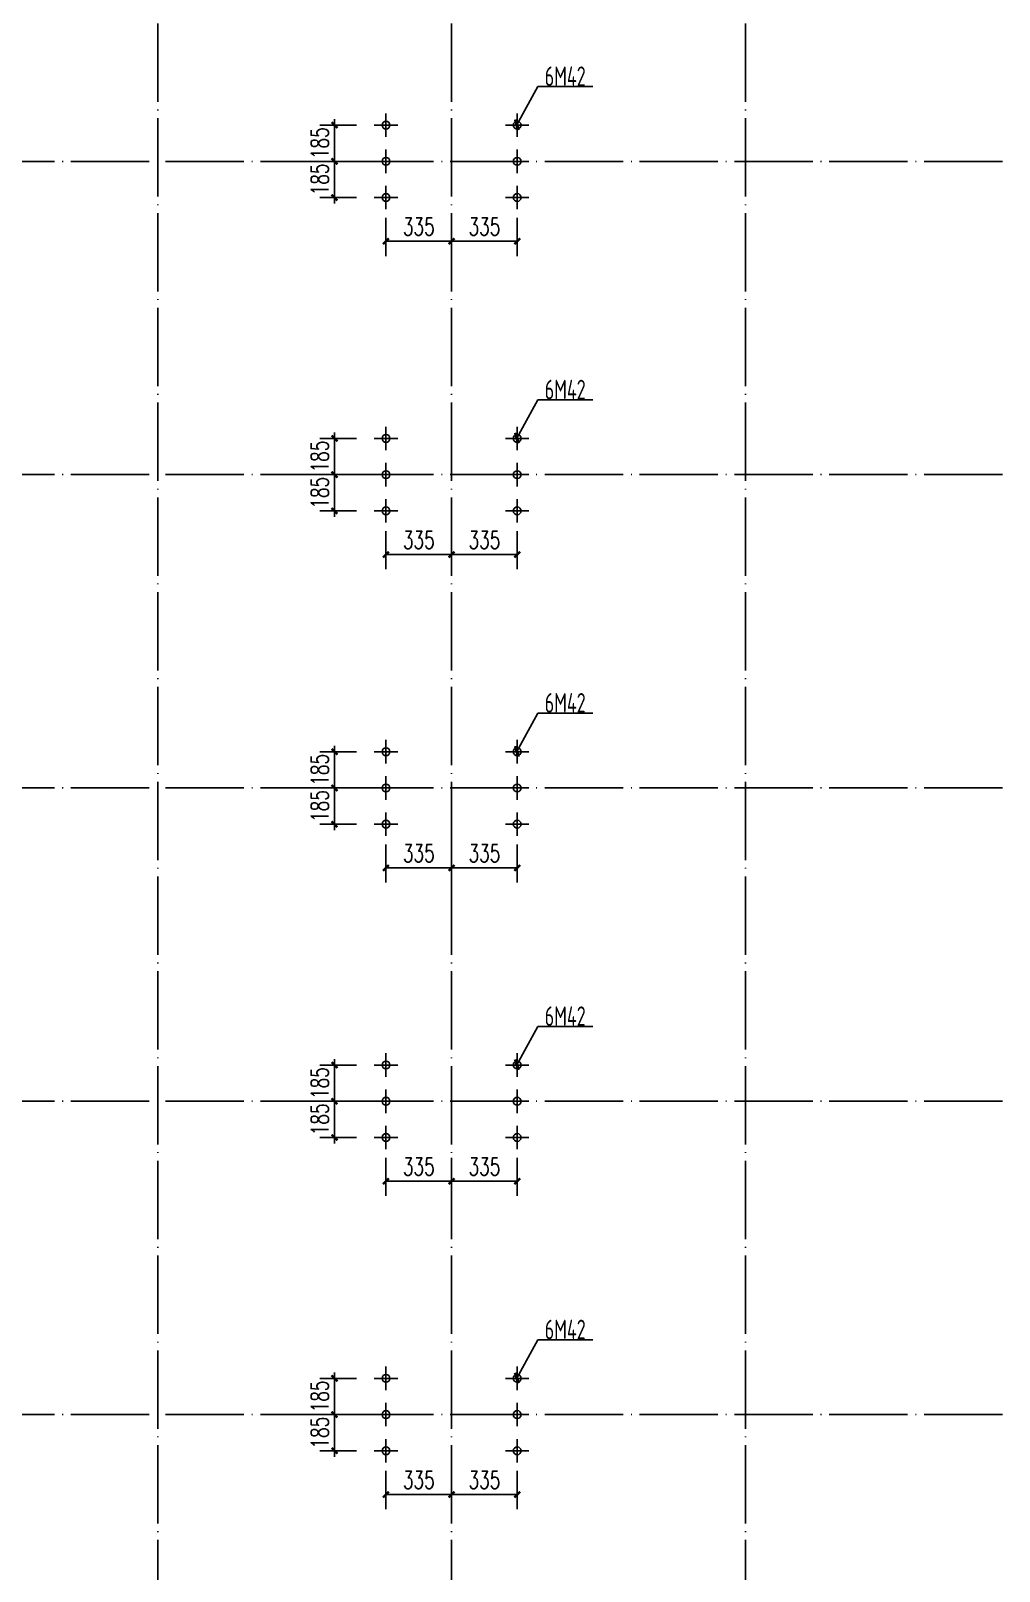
# Model space of a CAD drawing. Extents: x 14475413 to 15955882, y -732572 to -282951.
# Drawn here: x 15026928 to 15051649, y -540735 to -501403 of the extents above; entities that cross this region are included whole.
import ezdxf

# ---------------------------------------------------------------- set-up
doc = ezdxf.new("R2010")
doc.units = 0
doc.header["$LTSCALE"] = 1000
doc.header["$MEASUREMENT"] = 0
doc.linetypes.add('DOTE', pattern=[2.42, 2, -0.2, 0.02, -0.2])
for name, color, linetype in [('DOTE', 1, 'DOTE'), ('PUB_DIM', 3, 'Continuous'), ('中粗', 4, 'Continuous'), ('标注', 7, 'Continuous')]:
    doc.layers.add(name, color=color, linetype=linetype)
doc.styles.add('_TCH_DIM_T3', font='SIMPLEX', dxfattribs={"width": 0.705882, "bigfont": 'GBCBIG'})
doc.styles.get("Standard").update_dxf_attribs({"font": 'gbenor.shx', "bigfont": 'gbcbig.shx'})
doc.styles.add('TSSD_REIN', font='tssdeng.shx', dxfattribs={"width": 0.7, "bigfont": 'tssdchn.shx'})
doc.dimstyles.new('100', dxfattribs={"dimtxt": 250, "dimasz": 200, "dimexe": 250, "dimexo": 300, "dimgap": 150, "dimtad": 1, "dimdec": 0, "dimzin": 0, "dimdsep": 46, "dimtxsty": 'Standard', "dimblk": 'ARCHTICK', "dimcen": 0.09, "dimclrd": 256, "dimclre": 256, "dimclrt": 256, "dimadec": 0, "dimazin": 0, "dimtfac": 1, "dimtdec": 0, "dimtix": 1, "dimtmove": 2, "dimatfit": 3, "dimldrblk": 'ARCHTICK', "dimfxl": 0, "dimtolj": 1, "dimtzin": 0, "dimarcsym": 0})
doc.dimstyles.new('_TCH_ARCH&&150', dxfattribs={"dimtxt": 446.25, "dimasz": 150, "dimexe": 375, "dimexo": 450, "dimgap": 150, "dimtad": 1, "dimdec": 0, "dimzin": 0, "dimdsep": 46, "dimtxsty": '_TCH_DIM_T3', "dimblk": 'ARCHTICK', "dimcen": 0.09, "dimclrt": 7, "dimazin": 2, "dimtfac": 1, "dimtdec": 0, "dimtix": 1, "dimtmove": 2, "dimatfit": 3, "dimfxl": 0, "dimtolj": 1, "dimtzin": 0, "dimarcsym": 0})

# ---------------------------------------------------------------- blocks, each defined once
blk = doc.blocks.new('_ArchTick')
at = {"color": 0, "linetype": 'ByBlock', "const_width": 0.4}
blk.add_lwpolyline([(-0.5, -0.5), (0.5, 0.5)], dxfattribs=at)
blk = doc.blocks.new('*D1161')
at = {"layer": 'Defpoints', "color": 0}
for p in [(15034681, -503811), (15035695, -503811), (15035695, -504736)]:
    blk.add_point(p, dxfattribs=at)
at = {"layer": 'PUB_DIM', "color": 0, "lineweight": -2}
for p, q in [((15035245, -503811), (15034306, -503811)), ((15034681, -503811), (15034681, -503661)), ((15034681, -504736), (15034681, -503811)), ((15035245, -504736), (15034306, -504736)), ((15034681, -504736), (15034681, -504886))]:
    blk.add_line(p, q, dxfattribs=at)
at = {"layer": 'PUB_DIM', "color": 0, "lineweight": -2, "xscale": 150, "yscale": 150, "zscale": 150}
for p, rotation in [((15034681, -503811), 270), ((15034681, -504736), 90)]:
    blk.add_blockref('_ArchTick', p, dxfattribs=dict(at, rotation=rotation))
at = {"layer": 'PUB_DIM', "color": 7, "insert": (15034308, -504273), "char_height": 446.2, "attachment_point": 5, "rotation": 90, "style": '_TCH_DIM_T3'}
blk.add_mtext('\\A1;185', dxfattribs=at)
blk = doc.blocks.new('*D1162')
at = {"layer": 'Defpoints', "color": 0}
for p in [(15034681, -504736), (15035695, -504736), (15035695, -505661)]:
    blk.add_point(p, dxfattribs=at)
at = {"layer": 'PUB_DIM', "color": 0, "lineweight": -2}
for p, q in [((15034681, -504736), (15034681, -504586)), ((15035245, -504736), (15034306, -504736)), ((15034681, -505661), (15034681, -504736)), ((15035245, -505661), (15034306, -505661)), ((15034681, -505661), (15034681, -505811))]:
    blk.add_line(p, q, dxfattribs=at)
at = {"layer": 'PUB_DIM', "color": 0, "lineweight": -2, "xscale": 150, "yscale": 150, "zscale": 150}
for p, rotation in [((15034681, -504736), 270), ((15034681, -505661), 90)]:
    blk.add_blockref('_ArchTick', p, dxfattribs=dict(at, rotation=rotation))
at = {"layer": 'PUB_DIM', "color": 7, "insert": (15034308, -505198), "char_height": 446.2, "attachment_point": 5, "rotation": 90, "style": '_TCH_DIM_T3'}
blk.add_mtext('\\A1;185', dxfattribs=at)
blk = doc.blocks.new('*D1163')
at = {"layer": 'Defpoints', "color": 0}
for p in [(15035995, -505726), (15037670, -505726), (15037670, -506778)]:
    blk.add_point(p, dxfattribs=at)
at = {"layer": 'PUB_DIM', "color": 0, "lineweight": -2}
for p, q in [((15035995, -506176), (15035995, -507153)), ((15037670, -506176), (15037670, -507153)), ((15035995, -506778), (15037670, -506778))]:
    blk.add_line(p, q, dxfattribs=at)
at = {"layer": 'PUB_DIM', "color": 0, "lineweight": -2, "xscale": 150, "yscale": 150, "zscale": 150, "rotation": 180}
blk.add_blockref('_ArchTick', (15035995, -506778), dxfattribs=at)
at = {"layer": 'PUB_DIM', "color": 0, "lineweight": -2, "xscale": 150, "yscale": 150, "zscale": 150}
blk.add_blockref('_ArchTick', (15037670, -506778), dxfattribs=at)
at = {"layer": 'PUB_DIM', "color": 7, "insert": (15036833, -506405), "char_height": 446.2, "attachment_point": 5, "style": '_TCH_DIM_T3'}
blk.add_mtext('\\A1;335', dxfattribs=at)
blk = doc.blocks.new('*D1164')
at = {"layer": 'Defpoints', "color": 0}
for p in [(15037670, -505726), (15039345, -505726), (15039345, -506778)]:
    blk.add_point(p, dxfattribs=at)
at = {"layer": 'PUB_DIM', "color": 0, "lineweight": -2}
for p, q in [((15037670, -506176), (15037670, -507153)), ((15039345, -506176), (15039345, -507153)), ((15037670, -506778), (15039345, -506778))]:
    blk.add_line(p, q, dxfattribs=at)
at = {"layer": 'PUB_DIM', "color": 0, "lineweight": -2, "xscale": 150, "yscale": 150, "zscale": 150, "rotation": 180}
blk.add_blockref('_ArchTick', (15037670, -506778), dxfattribs=at)
at = {"layer": 'PUB_DIM', "color": 0, "lineweight": -2, "xscale": 150, "yscale": 150, "zscale": 150}
blk.add_blockref('_ArchTick', (15039345, -506778), dxfattribs=at)
at = {"layer": 'PUB_DIM', "color": 7, "insert": (15038508, -506405), "char_height": 446.2, "attachment_point": 5, "style": '_TCH_DIM_T3'}
blk.add_mtext('\\A1;335', dxfattribs=at)
blk = doc.blocks.new('*D1173')
at = {"layer": 'Defpoints', "color": 0}
for p in [(15034681, -511811), (15035695, -511811), (15035695, -512736)]:
    blk.add_point(p, dxfattribs=at)
at = {"layer": 'PUB_DIM', "color": 0, "lineweight": -2}
for p, q in [((15034681, -511811), (15034681, -511661)), ((15035245, -511811), (15034306, -511811)), ((15034681, -512736), (15034681, -511811)), ((15035245, -512736), (15034306, -512736)), ((15034681, -512736), (15034681, -512886))]:
    blk.add_line(p, q, dxfattribs=at)
at = {"layer": 'PUB_DIM', "color": 0, "lineweight": -2, "xscale": 150, "yscale": 150, "zscale": 150}
for p, rotation in [((15034681, -511811), 270), ((15034681, -512736), 90)]:
    blk.add_blockref('_ArchTick', p, dxfattribs=dict(at, rotation=rotation))
at = {"layer": 'PUB_DIM', "color": 7, "insert": (15034308, -512273), "char_height": 446.2, "attachment_point": 5, "rotation": 90, "style": '_TCH_DIM_T3'}
blk.add_mtext('\\A1;185', dxfattribs=at)
blk = doc.blocks.new('*D1174')
at = {"layer": 'Defpoints', "color": 0}
for p in [(15034681, -512736), (15035695, -512736), (15035695, -513661)]:
    blk.add_point(p, dxfattribs=at)
at = {"layer": 'PUB_DIM', "color": 0, "lineweight": -2}
for p, q in [((15035245, -512736), (15034306, -512736)), ((15034681, -512736), (15034681, -512586)), ((15034681, -513661), (15034681, -512736)), ((15035245, -513661), (15034306, -513661)), ((15034681, -513661), (15034681, -513811))]:
    blk.add_line(p, q, dxfattribs=at)
at = {"layer": 'PUB_DIM', "color": 0, "lineweight": -2, "xscale": 150, "yscale": 150, "zscale": 150}
for p, rotation in [((15034681, -512736), 270), ((15034681, -513661), 90)]:
    blk.add_blockref('_ArchTick', p, dxfattribs=dict(at, rotation=rotation))
at = {"layer": 'PUB_DIM', "color": 7, "insert": (15034308, -513198), "char_height": 446.2, "attachment_point": 5, "rotation": 90, "style": '_TCH_DIM_T3'}
blk.add_mtext('\\A1;185', dxfattribs=at)
blk = doc.blocks.new('*D1175')
at = {"layer": 'Defpoints', "color": 0}
for p in [(15035995, -513726), (15037670, -513726), (15037670, -514778)]:
    blk.add_point(p, dxfattribs=at)
at = {"layer": 'PUB_DIM', "color": 0, "lineweight": -2}
for p, q in [((15035995, -514176), (15035995, -515153)), ((15037670, -514176), (15037670, -515153)), ((15035995, -514778), (15037670, -514778))]:
    blk.add_line(p, q, dxfattribs=at)
at = {"layer": 'PUB_DIM', "color": 0, "lineweight": -2, "xscale": 150, "yscale": 150, "zscale": 150, "rotation": 180}
blk.add_blockref('_ArchTick', (15035995, -514778), dxfattribs=at)
at = {"layer": 'PUB_DIM', "color": 0, "lineweight": -2, "xscale": 150, "yscale": 150, "zscale": 150}
blk.add_blockref('_ArchTick', (15037670, -514778), dxfattribs=at)
at = {"layer": 'PUB_DIM', "color": 7, "insert": (15036833, -514405), "char_height": 446.2, "attachment_point": 5, "style": '_TCH_DIM_T3'}
blk.add_mtext('\\A1;335', dxfattribs=at)
blk = doc.blocks.new('*D1176')
at = {"layer": 'Defpoints', "color": 0}
for p in [(15037670, -513726), (15039345, -513726), (15039345, -514778)]:
    blk.add_point(p, dxfattribs=at)
at = {"layer": 'PUB_DIM', "color": 0, "lineweight": -2}
for p, q in [((15037670, -514176), (15037670, -515153)), ((15039345, -514176), (15039345, -515153)), ((15037670, -514778), (15039345, -514778))]:
    blk.add_line(p, q, dxfattribs=at)
at = {"layer": 'PUB_DIM', "color": 0, "lineweight": -2, "xscale": 150, "yscale": 150, "zscale": 150, "rotation": 180}
blk.add_blockref('_ArchTick', (15037670, -514778), dxfattribs=at)
at = {"layer": 'PUB_DIM', "color": 0, "lineweight": -2, "xscale": 150, "yscale": 150, "zscale": 150}
blk.add_blockref('_ArchTick', (15039345, -514778), dxfattribs=at)
at = {"layer": 'PUB_DIM', "color": 7, "insert": (15038508, -514405), "char_height": 446.2, "attachment_point": 5, "style": '_TCH_DIM_T3'}
blk.add_mtext('\\A1;335', dxfattribs=at)
blk = doc.blocks.new('*D1185')
at = {"layer": 'Defpoints', "color": 0}
for p in [(15034681, -519811), (15035695, -519811), (15035695, -520736)]:
    blk.add_point(p, dxfattribs=at)
at = {"layer": 'PUB_DIM', "color": 0, "lineweight": -2}
for p, q in [((15035245, -519811), (15034306, -519811)), ((15034681, -519811), (15034681, -519661)), ((15034681, -520736), (15034681, -519811)), ((15035245, -520736), (15034306, -520736)), ((15034681, -520736), (15034681, -520886))]:
    blk.add_line(p, q, dxfattribs=at)
at = {"layer": 'PUB_DIM', "color": 0, "lineweight": -2, "xscale": 150, "yscale": 150, "zscale": 150}
for p, rotation in [((15034681, -519811), 270), ((15034681, -520736), 90)]:
    blk.add_blockref('_ArchTick', p, dxfattribs=dict(at, rotation=rotation))
at = {"layer": 'PUB_DIM', "color": 7, "insert": (15034308, -520273), "char_height": 446.2, "attachment_point": 5, "rotation": 90, "style": '_TCH_DIM_T3'}
blk.add_mtext('\\A1;185', dxfattribs=at)
blk = doc.blocks.new('*D1186')
at = {"layer": 'Defpoints', "color": 0}
for p in [(15034681, -520736), (15035695, -520736), (15035695, -521661)]:
    blk.add_point(p, dxfattribs=at)
at = {"layer": 'PUB_DIM', "color": 0, "lineweight": -2}
for p, q in [((15035245, -520736), (15034306, -520736)), ((15034681, -520736), (15034681, -520586)), ((15034681, -521661), (15034681, -520736)), ((15035245, -521661), (15034306, -521661)), ((15034681, -521661), (15034681, -521811))]:
    blk.add_line(p, q, dxfattribs=at)
at = {"layer": 'PUB_DIM', "color": 0, "lineweight": -2, "xscale": 150, "yscale": 150, "zscale": 150}
for p, rotation in [((15034681, -520736), 270), ((15034681, -521661), 90)]:
    blk.add_blockref('_ArchTick', p, dxfattribs=dict(at, rotation=rotation))
at = {"layer": 'PUB_DIM', "color": 7, "insert": (15034308, -521198), "char_height": 446.2, "attachment_point": 5, "rotation": 90, "style": '_TCH_DIM_T3'}
blk.add_mtext('\\A1;185', dxfattribs=at)
blk = doc.blocks.new('*D1187')
at = {"layer": 'Defpoints', "color": 0}
for p in [(15035995, -521726), (15037670, -521726), (15037670, -522778)]:
    blk.add_point(p, dxfattribs=at)
at = {"layer": 'PUB_DIM', "color": 0, "lineweight": -2}
for p, q in [((15035995, -522176), (15035995, -523153)), ((15037670, -522176), (15037670, -523153)), ((15035995, -522778), (15037670, -522778))]:
    blk.add_line(p, q, dxfattribs=at)
at = {"layer": 'PUB_DIM', "color": 0, "lineweight": -2, "xscale": 150, "yscale": 150, "zscale": 150, "rotation": 180}
blk.add_blockref('_ArchTick', (15035995, -522778), dxfattribs=at)
at = {"layer": 'PUB_DIM', "color": 0, "lineweight": -2, "xscale": 150, "yscale": 150, "zscale": 150}
blk.add_blockref('_ArchTick', (15037670, -522778), dxfattribs=at)
at = {"layer": 'PUB_DIM', "color": 7, "insert": (15036833, -522405), "char_height": 446.2, "attachment_point": 5, "style": '_TCH_DIM_T3'}
blk.add_mtext('\\A1;335', dxfattribs=at)
blk = doc.blocks.new('*D1188')
at = {"layer": 'Defpoints', "color": 0}
for p in [(15037670, -521726), (15039345, -521726), (15039345, -522778)]:
    blk.add_point(p, dxfattribs=at)
at = {"layer": 'PUB_DIM', "color": 0, "lineweight": -2}
for p, q in [((15037670, -522176), (15037670, -523153)), ((15039345, -522176), (15039345, -523153)), ((15037670, -522778), (15039345, -522778))]:
    blk.add_line(p, q, dxfattribs=at)
at = {"layer": 'PUB_DIM', "color": 0, "lineweight": -2, "xscale": 150, "yscale": 150, "zscale": 150, "rotation": 180}
blk.add_blockref('_ArchTick', (15037670, -522778), dxfattribs=at)
at = {"layer": 'PUB_DIM', "color": 0, "lineweight": -2, "xscale": 150, "yscale": 150, "zscale": 150}
blk.add_blockref('_ArchTick', (15039345, -522778), dxfattribs=at)
at = {"layer": 'PUB_DIM', "color": 7, "insert": (15038508, -522405), "char_height": 446.2, "attachment_point": 5, "style": '_TCH_DIM_T3'}
blk.add_mtext('\\A1;335', dxfattribs=at)
blk = doc.blocks.new('*D1197')
at = {"layer": 'Defpoints', "color": 0}
for p in [(15034681, -527811), (15035695, -527811), (15035695, -528736)]:
    blk.add_point(p, dxfattribs=at)
at = {"layer": 'PUB_DIM', "color": 0, "lineweight": -2}
for p, q in [((15035245, -527811), (15034306, -527811)), ((15034681, -527811), (15034681, -527661)), ((15034681, -528736), (15034681, -527811)), ((15035245, -528736), (15034306, -528736)), ((15034681, -528736), (15034681, -528886))]:
    blk.add_line(p, q, dxfattribs=at)
at = {"layer": 'PUB_DIM', "color": 0, "lineweight": -2, "xscale": 150, "yscale": 150, "zscale": 150}
for p, rotation in [((15034681, -527811), 270), ((15034681, -528736), 90)]:
    blk.add_blockref('_ArchTick', p, dxfattribs=dict(at, rotation=rotation))
at = {"layer": 'PUB_DIM', "color": 7, "insert": (15034308, -528273), "char_height": 446.2, "attachment_point": 5, "rotation": 90, "style": '_TCH_DIM_T3'}
blk.add_mtext('\\A1;185', dxfattribs=at)
blk = doc.blocks.new('*D1198')
at = {"layer": 'Defpoints', "color": 0}
for p in [(15034681, -528736), (15035695, -528736), (15035695, -529661)]:
    blk.add_point(p, dxfattribs=at)
at = {"layer": 'PUB_DIM', "color": 0, "lineweight": -2}
for p, q in [((15034681, -528736), (15034681, -528586)), ((15035245, -528736), (15034306, -528736)), ((15034681, -529661), (15034681, -528736)), ((15035245, -529661), (15034306, -529661)), ((15034681, -529661), (15034681, -529811))]:
    blk.add_line(p, q, dxfattribs=at)
at = {"layer": 'PUB_DIM', "color": 0, "lineweight": -2, "xscale": 150, "yscale": 150, "zscale": 150}
for p, rotation in [((15034681, -528736), 270), ((15034681, -529661), 90)]:
    blk.add_blockref('_ArchTick', p, dxfattribs=dict(at, rotation=rotation))
at = {"layer": 'PUB_DIM', "color": 7, "insert": (15034308, -529198), "char_height": 446.2, "attachment_point": 5, "rotation": 90, "style": '_TCH_DIM_T3'}
blk.add_mtext('\\A1;185', dxfattribs=at)
blk = doc.blocks.new('*D1199')
at = {"layer": 'Defpoints', "color": 0}
for p in [(15035995, -529726), (15037670, -529726), (15037670, -530778)]:
    blk.add_point(p, dxfattribs=at)
at = {"layer": 'PUB_DIM', "color": 0, "lineweight": -2}
for p, q in [((15035995, -530176), (15035995, -531153)), ((15037670, -530176), (15037670, -531153)), ((15035995, -530778), (15037670, -530778))]:
    blk.add_line(p, q, dxfattribs=at)
at = {"layer": 'PUB_DIM', "color": 0, "lineweight": -2, "xscale": 150, "yscale": 150, "zscale": 150, "rotation": 180}
blk.add_blockref('_ArchTick', (15035995, -530778), dxfattribs=at)
at = {"layer": 'PUB_DIM', "color": 0, "lineweight": -2, "xscale": 150, "yscale": 150, "zscale": 150}
blk.add_blockref('_ArchTick', (15037670, -530778), dxfattribs=at)
at = {"layer": 'PUB_DIM', "color": 7, "insert": (15036833, -530405), "char_height": 446.2, "attachment_point": 5, "style": '_TCH_DIM_T3'}
blk.add_mtext('\\A1;335', dxfattribs=at)
blk = doc.blocks.new('*D1200')
at = {"layer": 'Defpoints', "color": 0}
for p in [(15037670, -529726), (15039345, -529726), (15039345, -530778)]:
    blk.add_point(p, dxfattribs=at)
at = {"layer": 'PUB_DIM', "color": 0, "lineweight": -2}
for p, q in [((15037670, -530176), (15037670, -531153)), ((15039345, -530176), (15039345, -531153)), ((15037670, -530778), (15039345, -530778))]:
    blk.add_line(p, q, dxfattribs=at)
at = {"layer": 'PUB_DIM', "color": 0, "lineweight": -2, "xscale": 150, "yscale": 150, "zscale": 150, "rotation": 180}
blk.add_blockref('_ArchTick', (15037670, -530778), dxfattribs=at)
at = {"layer": 'PUB_DIM', "color": 0, "lineweight": -2, "xscale": 150, "yscale": 150, "zscale": 150}
blk.add_blockref('_ArchTick', (15039345, -530778), dxfattribs=at)
at = {"layer": 'PUB_DIM', "color": 7, "insert": (15038508, -530405), "char_height": 446.2, "attachment_point": 5, "style": '_TCH_DIM_T3'}
blk.add_mtext('\\A1;335', dxfattribs=at)
blk = doc.blocks.new('*D1209')
at = {"layer": 'Defpoints', "color": 0}
for p in [(15034681, -535811), (15035695, -535811), (15035695, -536736)]:
    blk.add_point(p, dxfattribs=at)
at = {"layer": 'PUB_DIM', "color": 0, "lineweight": -2}
for p, q in [((15034681, -535811), (15034681, -535661)), ((15035245, -535811), (15034306, -535811)), ((15034681, -536736), (15034681, -535811)), ((15035245, -536736), (15034306, -536736)), ((15034681, -536736), (15034681, -536886))]:
    blk.add_line(p, q, dxfattribs=at)
at = {"layer": 'PUB_DIM', "color": 0, "lineweight": -2, "xscale": 150, "yscale": 150, "zscale": 150}
for p, rotation in [((15034681, -535811), 270), ((15034681, -536736), 90)]:
    blk.add_blockref('_ArchTick', p, dxfattribs=dict(at, rotation=rotation))
at = {"layer": 'PUB_DIM', "color": 7, "insert": (15034308, -536273), "char_height": 446.2, "attachment_point": 5, "rotation": 90, "style": '_TCH_DIM_T3'}
blk.add_mtext('\\A1;185', dxfattribs=at)
blk = doc.blocks.new('*D1210')
at = {"layer": 'Defpoints', "color": 0}
for p in [(15034681, -536736), (15035695, -536736), (15035695, -537661)]:
    blk.add_point(p, dxfattribs=at)
at = {"layer": 'PUB_DIM', "color": 0, "lineweight": -2}
for p, q in [((15035245, -536736), (15034306, -536736)), ((15034681, -536736), (15034681, -536586)), ((15034681, -537661), (15034681, -536736)), ((15035245, -537661), (15034306, -537661)), ((15034681, -537661), (15034681, -537811))]:
    blk.add_line(p, q, dxfattribs=at)
at = {"layer": 'PUB_DIM', "color": 0, "lineweight": -2, "xscale": 150, "yscale": 150, "zscale": 150}
for p, rotation in [((15034681, -536736), 270), ((15034681, -537661), 90)]:
    blk.add_blockref('_ArchTick', p, dxfattribs=dict(at, rotation=rotation))
at = {"layer": 'PUB_DIM', "color": 7, "insert": (15034308, -537198), "char_height": 446.2, "attachment_point": 5, "rotation": 90, "style": '_TCH_DIM_T3'}
blk.add_mtext('\\A1;185', dxfattribs=at)
blk = doc.blocks.new('*D1211')
at = {"layer": 'Defpoints', "color": 0}
for p in [(15035995, -537726), (15037670, -537726), (15037670, -538778)]:
    blk.add_point(p, dxfattribs=at)
at = {"layer": 'PUB_DIM', "color": 0, "lineweight": -2}
for p, q in [((15035995, -538176), (15035995, -539153)), ((15037670, -538176), (15037670, -539153)), ((15035995, -538778), (15037670, -538778))]:
    blk.add_line(p, q, dxfattribs=at)
at = {"layer": 'PUB_DIM', "color": 0, "lineweight": -2, "xscale": 150, "yscale": 150, "zscale": 150, "rotation": 180}
blk.add_blockref('_ArchTick', (15035995, -538778), dxfattribs=at)
at = {"layer": 'PUB_DIM', "color": 0, "lineweight": -2, "xscale": 150, "yscale": 150, "zscale": 150}
blk.add_blockref('_ArchTick', (15037670, -538778), dxfattribs=at)
at = {"layer": 'PUB_DIM', "color": 7, "insert": (15036833, -538405), "char_height": 446.2, "attachment_point": 5, "style": '_TCH_DIM_T3'}
blk.add_mtext('\\A1;335', dxfattribs=at)
blk = doc.blocks.new('*D1212')
at = {"layer": 'Defpoints', "color": 0}
for p in [(15037670, -537726), (15039345, -537726), (15039345, -538778)]:
    blk.add_point(p, dxfattribs=at)
at = {"layer": 'PUB_DIM', "color": 0, "lineweight": -2}
for p, q in [((15037670, -538176), (15037670, -539153)), ((15039345, -538176), (15039345, -539153)), ((15037670, -538778), (15039345, -538778))]:
    blk.add_line(p, q, dxfattribs=at)
at = {"layer": 'PUB_DIM', "color": 0, "lineweight": -2, "xscale": 150, "yscale": 150, "zscale": 150, "rotation": 180}
blk.add_blockref('_ArchTick', (15037670, -538778), dxfattribs=at)
at = {"layer": 'PUB_DIM', "color": 0, "lineweight": -2, "xscale": 150, "yscale": 150, "zscale": 150}
blk.add_blockref('_ArchTick', (15039345, -538778), dxfattribs=at)
at = {"layer": 'PUB_DIM', "color": 7, "insert": (15038508, -538405), "char_height": 446.2, "attachment_point": 5, "style": '_TCH_DIM_T3'}
blk.add_mtext('\\A1;335', dxfattribs=at)

msp = doc.modelspace()

# ---------------------------------------------------------------- linework, layer by layer
at = {"layer": 'DOTE'}
for p, q in [((15030170.1, -578235.7), (15030170.1, -479235.7)), ((15037670.1, -578235.7), (15037670.1, -479235.7)), ((15045170.1, -578235.7), (15045170.1, -479235.7)), ((15006170.1, -504735.7), (15069170.1, -504735.7)), ((15006170.1, -512735.7), (15069170.1, -512735.7)), ((15006170.1, -520735.7), (15069170.1, -520735.7)), ((15006170.1, -528735.7), (15069170.1, -528735.7)), ((15006170.1, -536735.7), (15069170.1, -536735.7))]:
    msp.add_line(p, q, dxfattribs=at)
at = {"layer": '中粗', "linetype": 'ByBlock'}
for p, q in [((15035695.1, -503810.7), (15036295.1, -503810.7)), ((15035995.1, -503510.7), (15035995.1, -504110.7)), ((15039045.1, -503810.7), (15039645.1, -503810.7)), ((15039345.1, -503510.7), (15039345.1, -504110.7)), ((15035995.1, -504435.7), (15035995.1, -505035.7)), ((15039345.1, -504435.7), (15039345.1, -505035.7)), ((15035695.1, -504735.7), (15036295.1, -504735.7)), ((15039045.1, -504735.7), (15039645.1, -504735.7)), ((15035995.1, -505360.7), (15035995.1, -505960.7)), ((15039345.1, -505360.7), (15039345.1, -505960.7)), ((15035695.1, -505660.7), (15036295.1, -505660.7)), ((15036070.1, -505660.7), (15036070.1, -505660.7)), ((15039045.1, -505660.7), (15039645.1, -505660.7)), ((15039420.1, -505660.7), (15039420.1, -505660.7)), ((15035995.1, -511510.7), (15035995.1, -512110.7)), ((15039345.1, -511510.7), (15039345.1, -512110.7)), ((15035695.1, -511810.7), (15036295.1, -511810.7)), ((15039045.1, -511810.7), (15039645.1, -511810.7)), ((15035995.1, -512435.7), (15035995.1, -513035.7)), ((15039345.1, -512435.7), (15039345.1, -513035.7)), ((15035695.1, -512735.7), (15036295.1, -512735.7)), ((15039045.1, -512735.7), (15039645.1, -512735.7)), ((15035695.1, -513660.7), (15036295.1, -513660.7)), ((15035995.1, -513360.7), (15035995.1, -513960.7)), ((15036070.1, -513660.7), (15036070.1, -513660.7)), ((15039045.1, -513660.7), (15039645.1, -513660.7)), ((15039345.1, -513360.7), (15039345.1, -513960.7)), ((15039420.1, -513660.7), (15039420.1, -513660.7)), ((15035995.1, -519510.7), (15035995.1, -520110.7)), ((15039345.1, -519510.7), (15039345.1, -520110.7)), ((15035695.1, -519810.7), (15036295.1, -519810.7)), ((15039045.1, -519810.7), (15039645.1, -519810.7)), ((15035695.1, -520735.7), (15036295.1, -520735.7)), ((15035995.1, -520435.7), (15035995.1, -521035.7)), ((15039045.1, -520735.7), (15039645.1, -520735.7)), ((15039345.1, -520435.7), (15039345.1, -521035.7)), ((15035995.1, -521360.7), (15035995.1, -521960.7)), ((15039345.1, -521360.7), (15039345.1, -521960.7)), ((15035695.1, -521660.7), (15036295.1, -521660.7)), ((15036070.1, -521660.7), (15036070.1, -521660.7)), ((15039045.1, -521660.7), (15039645.1, -521660.7)), ((15039420.1, -521660.7), (15039420.1, -521660.7)), ((15035695.1, -527810.7), (15036295.1, -527810.7)), ((15035995.1, -527510.7), (15035995.1, -528110.7)), ((15039045.1, -527810.7), (15039645.1, -527810.7)), ((15039345.1, -527510.7), (15039345.1, -528110.7)), ((15035995.1, -528435.7), (15035995.1, -529035.7)), ((15039345.1, -528435.7), (15039345.1, -529035.7)), ((15035695.1, -528735.7), (15036295.1, -528735.7)), ((15039045.1, -528735.7), (15039645.1, -528735.7)), ((15035995.1, -529360.7), (15035995.1, -529960.7)), ((15039345.1, -529360.7), (15039345.1, -529960.7)), ((15035695.1, -529660.7), (15036295.1, -529660.7)), ((15036070.1, -529660.7), (15036070.1, -529660.7)), ((15039045.1, -529660.7), (15039645.1, -529660.7)), ((15039420.1, -529660.7), (15039420.1, -529660.7)), ((15035995.1, -535510.7), (15035995.1, -536110.7)), ((15039345.1, -535510.7), (15039345.1, -536110.7)), ((15035695.1, -535810.7), (15036295.1, -535810.7)), ((15039045.1, -535810.7), (15039645.1, -535810.7)), ((15035995.1, -536435.7), (15035995.1, -537035.7)), ((15039345.1, -536435.7), (15039345.1, -537035.7)), ((15035695.1, -536735.7), (15036295.1, -536735.7)), ((15039045.1, -536735.7), (15039645.1, -536735.7)), ((15035695.1, -537660.7), (15036295.1, -537660.7)), ((15035995.1, -537360.7), (15035995.1, -537960.7)), ((15036070.1, -537660.7), (15036070.1, -537660.7)), ((15039045.1, -537660.7), (15039645.1, -537660.7)), ((15039345.1, -537360.7), (15039345.1, -537960.7)), ((15039420.1, -537660.7), (15039420.1, -537660.7))]:
    msp.add_line(p, q, dxfattribs=at)
for centre in [(15035995.1, -503810.7), (15039345.1, -503810.7), (15035995.1, -504735.7), (15039345.1, -504735.7), (15035995.1, -505660.7), (15039345.1, -505660.7), (15035995.1, -511810.7), (15039345.1, -511810.7), (15035995.1, -512735.7), (15039345.1, -512735.7), (15035995.1, -513660.7), (15039345.1, -513660.7), (15035995.1, -519810.7), (15039345.1, -519810.7), (15035995.1, -520735.7), (15039345.1, -520735.7), (15035995.1, -521660.7), (15039345.1, -521660.7), (15035995.1, -527810.7), (15039345.1, -527810.7), (15035995.1, -528735.7), (15039345.1, -528735.7), (15035995.1, -529660.7), (15039345.1, -529660.7), (15035995.1, -535810.7), (15039345.1, -535810.7), (15035995.1, -536735.7), (15039345.1, -536735.7), (15035995.1, -537660.7), (15039345.1, -537660.7)]:
    msp.add_circle(centre, 100, dxfattribs=at)

# ---------------------------------------------------------------- texts
at = {"color": 6, "ltscale": 0.5, "style": 'TSSD_REIN', "width": 0.7}
for p in [(15040046.7, -502812.6), (15040046.7, -510812.6), (15040046.7, -518812.6), (15040046.7, -526812.6), (15040046.7, -534812.6)]:
    msp.add_text('6M42', height=500, dxfattribs=at).set_placement(p)

# ---------------------------------------------------------------- dimensions: what is measured, and where the dimension line sits
at = {"layer": 'PUB_DIM'}
for p1, p2, distance, text, picture, middle in [((15035695.1, -504735.7), (15035695.1, -503810.7), 1014, '185', '*D1161', (15034308, -504273.2)), ((15035695.1, -505660.7), (15035695.1, -504735.7), 1014, '185', '*D1162', (15034308, -505198.2)), ((15035995.1, -505726.2), (15037670.1, -505726.2), -1051.8, '335', '*D1163', (15036832.6, -506404.9)), ((15037670.1, -505726.2), (15039345.1, -505726.2), -1051.8, '335', '*D1164', (15038507.6, -506404.9)), ((15035695.1, -512735.7), (15035695.1, -511810.7), 1014, '185', '*D1173', (15034308, -512273.2)), ((15035695.1, -513660.7), (15035695.1, -512735.7), 1014, '185', '*D1174', (15034308, -513198.2)), ((15035995.1, -513726.2), (15037670.1, -513726.2), -1051.8, '335', '*D1175', (15036832.6, -514404.9)), ((15037670.1, -513726.2), (15039345.1, -513726.2), -1051.8, '335', '*D1176', (15038507.6, -514404.9)), ((15035695.1, -520735.7), (15035695.1, -519810.7), 1014, '185', '*D1185', (15034308, -520273.2)), ((15035695.1, -521660.7), (15035695.1, -520735.7), 1014, '185', '*D1186', (15034308, -521198.2)), ((15035995.1, -521726.2), (15037670.1, -521726.2), -1051.8, '335', '*D1187', (15036832.6, -522404.9)), ((15037670.1, -521726.2), (15039345.1, -521726.2), -1051.8, '335', '*D1188', (15038507.6, -522404.9)), ((15035695.1, -528735.7), (15035695.1, -527810.7), 1014, '185', '*D1197', (15034308, -528273.2)), ((15035695.1, -529660.7), (15035695.1, -528735.7), 1014, '185', '*D1198', (15034308, -529198.2)), ((15035995.1, -529726.2), (15037670.1, -529726.2), -1051.8, '335', '*D1199', (15036832.6, -530404.9)), ((15037670.1, -529726.2), (15039345.1, -529726.2), -1051.8, '335', '*D1200', (15038507.6, -530404.9)), ((15035695.1, -536735.7), (15035695.1, -535810.7), 1014, '185', '*D1209', (15034308, -536273.2)), ((15035695.1, -537660.7), (15035695.1, -536735.7), 1014, '185', '*D1210', (15034308, -537198.2)), ((15035995.1, -537726.2), (15037670.1, -537726.2), -1051.8, '335', '*D1211', (15036832.6, -538404.9)), ((15037670.1, -537726.2), (15039345.1, -537726.2), -1051.8, '335', '*D1212', (15038507.6, -538404.9))]:
    dim = msp.add_aligned_dim(p1=p1, p2=p2, distance=distance, text=text, dimstyle='_TCH_ARCH&&150', dxfattribs=at)
    dim.commit()
    dim.dimension.update_dxf_attribs({"geometry": picture, "text_midpoint": middle})

# ---------------------------------------------------------------- leaders
at = {"layer": '标注', "linetype": 'ByBlock'}
for points in [[(15039336.3, -503802.5), (15039871.1, -502824.6), (15041273.2, -502824.6)], [(15039336.3, -511802.5), (15039871.1, -510824.6), (15041273.2, -510824.6)], [(15039336.3, -519802.5), (15039871.1, -518824.6), (15041273.2, -518824.6)], [(15039336.3, -527802.5), (15039871.1, -526824.6), (15041273.2, -526824.6)], [(15039336.3, -535802.5), (15039871.1, -534824.6), (15041273.2, -534824.6)]]:
    msp.add_leader(points, dimstyle='100', override={"dimgap": 150, "dimtad": 0}, dxfattribs=at)

doc.saveas('drawing.dxf')
